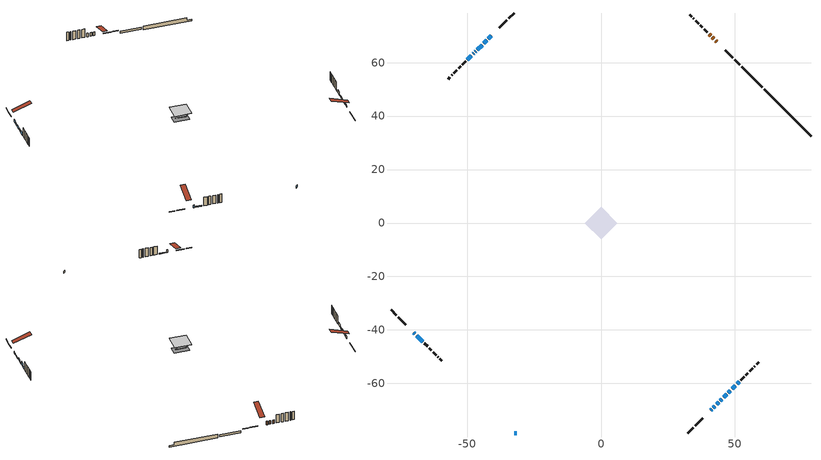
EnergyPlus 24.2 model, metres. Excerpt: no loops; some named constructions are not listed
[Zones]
conditioned space
 floor outside (Floor1 construction): -3.3,0 0,3.3 3.3,0 0,-3.3 z1.01
 floor adiabatic (Floor2 construction): -0.87,0 0,0.87 0.87,0 0,-0.87 z1.01
 floor adiabatic (AdiabaticFloorConstruction): -6.1,0 0,6.1 6.1,0 0,-6.1 z3.45
 floor foundation (Slab1 construction): -4.39,1.22 -1.22,4.39 4.39,-1.22 1.22,-4.39 z-1.18
 floor foundation (Slab2 construction): -1.93,1.73 -1.73,1.93 1.93,-1.73 1.73,-1.93 z-0.65
 wall outside (RimJoist1 construction): 32.54,-78.57 34.51,-76.59 / -78.57,-32.54 -76.59,-34.51 / -32.54,78.57 -34.51,76.59 / 51.95,59.16 49.98,61.13 z1.01:1.31
 wall outside (RimJoist2 construction): 35.17,-75.94 38.07,-73.04 / -75.94,-35.17 -73.04,-38.07 / -35.17,75.94 -38.07,73.04 / 49.32,61.79 46.42,64.68 z1.01:1.31
 wall outside (AdiabaticWallConstruction 1): 43.37,67.74 42.87,68.24 / 42.21,68.9 41.69,69.42 / 41.04,70.07 40.43,70.68 z1.01:3.04
 wall outside (AdiabaticWallConstruction): -41.12,69.99 -42.13,68.98 / -44.52,66.59 -46.24,64.86 z1.01:2.28; -69.99,-41.12 -69.63,-41.48 / -48.46,62.64 -50.01,61.1 z1.01:2.56; 41.12,-69.99 41.37,-69.73 z1.01:1.75; -42.78,68.32 -43.86,67.24 z1.01:2; 42.03,-69.08 42.6,-68.5 z1.01:1.95; 43.26,-67.85 43.96,-67.15 z1.01:1.55; -32.54,-78.57 -31.52,-78.57 z1.01:2.23; 44.62,-66.49 45.18,-65.93 / -68.97,-42.14 -66.75,-44.36 z1.01:1.57; 45.83,-65.28 47.03,-64.07 z1.01:2.31; 47.69,-63.42 48.37,-62.73 z1.01:1.52; -46.9,64.21 -47.03,64.08 / -47.68,63.43 -47.81,63.3 z1.01:1.9; 49.03,-62.08 50.25,-60.86 z1.01:3.04; 50.91,-60.2 51.7,-59.41 z1.01:1.98
 wall outside (Wall1 construction): 52.36,-58.75 53.54,-57.57 / -66.09,-45.02 -64.9,-46.2 / -50.67,60.44 -51.85,59.26 / 39.77,71.34 38.59,72.52 z1.01:5.89
 wall outside (Wall2 construction): 54.2,-56.91 54.96,-56.15 / -64.25,-46.86 -63.49,-47.62 / -52.51,58.6 -53.27,57.84 / 37.93,73.18 37.17,73.94 z1.01:5.89
 wall outside (Wall3 construction): 55.62,-55.49 56.73,-54.38 / -62.83,-48.28 -61.71,-49.39 / -53.93,57.18 -55.04,56.07 / 36.51,74.6 35.4,75.71 z1.01:5.89
 wall outside (Wall4 construction): 57.39,-53.72 57.55,-53.56 / -61.06,-50.05 -60.9,-50.21 / -55.7,55.41 -55.86,55.25 / 34.74,76.37 34.58,76.53 z1.01:5.89
 wall outside (Wall5 construction): 58.21,-52.9 58.93,-52.18 / -60.24,-50.87 -59.52,-51.59 / -56.52,54.59 -57.24,53.87 / 33.92,77.19 33.2,77.91 z1.01:5.89
 wall foundation (FoundationWall1 construction): 61,50.11,-1.18 61,50.11,1.01 76.81,34.3,1.01 76.81,34.3,-0.37 78.57,32.54,-0.37 78.57,32.54,-1.18
 wall foundation (FoundationWall2 construction): 60.34,50.76 52.61,58.5 z-0.65:0.52
 window (WindowConstruction): -41.12,69.99 -42.13,68.98 z1.01:2.28
 window (WindowConstruction 7): -69.99,-41.12 -69.63,-41.48 z1.01:2.56
 window (WindowConstruction 13): 41.12,-69.99 41.37,-69.74 z1.01:1.75
 window (WindowConstruction 8): -42.79,68.32 -43.86,67.25 z1.01:2
 window (WindowConstruction 9): 42.03,-69.08 42.6,-68.5 z1.01:1.95
 window (WindowConstruction 10): 43.26,-67.85 43.96,-67.15 z1.01:1.54
 window (WindowConstruction 14): -32.54,-78.57 -31.52,-78.57 z1.01:2.23
 window (WindowConstruction 15): 44.62,-66.49 45.17,-65.93 z1.01:1.57
 window (WindowConstruction 16): -68.97,-42.14 -66.75,-44.36 z1.01:1.57
 window (WindowConstruction 1): -44.52,66.59 -46.24,64.86 z1.01:2.28
 window (WindowConstruction 2): 45.83,-65.28 47.03,-64.07 z1.01:2.31
 window (WindowConstruction 3): 47.69,-63.42 48.37,-62.73 z1.01:1.52
 window (WindowConstruction 11): -46.9,64.21 -47.03,64.08 z1.01:1.9
 window (WindowConstruction 12): -47.68,63.43 -47.81,63.3 z1.01:1.9
 window (WindowConstruction 4): 49.03,-62.08 50.25,-60.86 z1.01:3.04
 window (WindowConstruction 5): -48.46,62.64 -50.01,61.1 z1.01:2.56
 window (WindowConstruction 6): 50.91,-60.2 51.7,-59.41 z1.01:1.98
 door (Door): 43.37,67.74 42.87,68.24 z1.01:3.04
 door (Door 1): 42.21,68.9 41.69,69.41 z1.01:3.04
 door (Door 2): 41.04,70.07 40.43,70.68 z1.01:3.04
 ceiling adiabatic (AdiabaticFloorConstruction): 0,-6.1 6.1,0 0,6.1 -6.1,0 z3.45
 roof outside (Roof1 construction): 40.47,-70.64,5.89 33.86,-64.04,9 32.12,-65.78,9 38.73,-72.38,5.89; -70.64,-40.47,5.89 -64.04,-33.86,9 -65.78,-32.12,9 -72.38,-38.73,5.89; -40.47,70.64,5.89 -33.86,64.04,9 -32.12,65.78,9 -38.73,72.38,5.89; 44.03,67.08,5.89 37.42,60.48,9 39.16,58.74,9 45.77,65.34,5.89
[EnergyManagementSystem:Program]
component_loads_program: Set loads_htg_walls = 0; Set loads_htg_rim_joists = 0; Set loads_htg_foundation_walls = 0; Set loads_htg_floors = 0; Set loads_htg_slabs = 0; Set loads_htg_ceilings = 0; Set loads_htg_roofs = 0; Set loads_htg_windows_conduction = 0; Set loads_htg_windows_solar = 0; Set loads_htg_doors = 0; Set loads_htg_skylights_conduction = 0; Set loads_htg_skylights_solar = 0; Set loads_htg_internal_mass = 0; Set loads_htg_intgains = 0; Set loads_htg_lighting = 0; Set loads_htg_infil = 0; Set loads_htg_mechvent = 0; Set loads_htg_natvent = 0; Set loads_htg_whf = 0; Set loads_htg_ducts = 0; Set loads_clg_walls = 0; Set loads_clg_rim_joists = 0; Set loads_clg_foundation_walls = 0; Set loads_clg_floors = 0; Set loads_clg_slabs = 0; Set loads_clg_ceilings = 0; Set loads_clg_roofs = 0; Set loads_clg_windows_conduction = 0; Set loads_clg_windows_solar = 0; Set loads_clg_doors = 0; Set loads_clg_skylights_conduction = 0; Set loads_clg_skylights_solar = 0; Set loads_clg_internal_mass = 0; Set loads_clg_intgains = 0; Set loads_clg_lighting = 0; Set loads_clg_infil = 0; Set loads_clg_mechvent = 0; Set loads_clg_natvent = 0; Set loads_clg_whf = 0; Set loads_clg_ducts = 0; Set hr_walls = 0; Set hr_walls = hr_walls + s_conv_20 + s_ig_20 + s_sol_20 + s_lgt_20 + s_surf_20; Set hr_walls = hr_walls + s_conv_21 + s_ig_21 + s_sol_21 + s_lgt_21 + s_surf_21; Set hr_walls = hr_walls + s_conv_22 + s_ig_22 + s_sol_22 + s_lgt_22 + s_surf_22; Set hr_walls = hr_walls + s_conv_23 + s_ig_23 + s_sol_23 + s_lgt_23 + s_surf_23; Set hr_walls = hr_walls + s_conv_24 + s_ig_24 + s_sol_24 + s_lgt_24 + s_surf_24; Set hr_walls = hr_walls + s_conv_25 + s_ig_25 + s_sol_25 + s_lgt_25 + s_surf_25; Set hr_walls = hr_walls + s_conv_26 + s_ig_26 + s_sol_26 + s_lgt_26 + s_surf_26; Set hr_walls = hr_walls + s_conv_27 + s_ig_27 + s_sol_27 + s_lgt_27 + s_surf_27; Set hr_walls = hr_walls + s_conv_28 + s_ig_28 + s_sol_28 + s_lgt_28 + s_surf_28; Set hr_walls = hr_walls + s_conv_29 + s_ig_29 + s_sol_29 + s_lgt_29 + s_surf_29; Set hr_walls = hr_walls + s_conv_30 + s_ig_30 + s_sol_30 + s_lgt_30 + s_surf_30; Set hr_walls = hr_walls + s_conv_31 + s_ig_31 + s_sol_31 + s_lgt_31 + s_surf_31; Set hr_walls = hr_walls + s_conv_32 + s_ig_32 + s_sol_32 + s_lgt_32 + s_surf_32; Set hr_walls = hr_walls + s_conv_33 + s_ig_33 + s_sol_33 + s_lgt_33 + s_surf_33; Set hr_walls = hr_walls + s_conv_34 + s_ig_34 + s_sol_34 + s_lgt_34 + s_surf_34; Set hr_walls = hr_walls + s_conv_35 + s_ig_35 + s_sol_35 + s_lgt_35 + s_surf_35; Set hr_walls = hr_walls + s_conv_36 + s_ig_36 + s_sol_36 + s_lgt_36 + s_surf_36; Set hr_walls = hr_walls + s_conv_37 + s_ig_37 + s_sol_37 + s_lgt_37 + s_surf_37; Set hr_walls = hr_walls + s_conv_38 + s_ig_38 + s_sol_38 + s_lgt_38 + s_surf_38; Set hr_walls = hr_walls + s_conv_39 + s_ig_39 + s_sol_39 + s_lgt_39 + s_surf_39; Set hr_rim_joists = 0; Set hr_rim_joists = hr_rim_joists + s_conv_6 + s_ig_6 + s_sol_6 + s_lgt_6 + s_surf_6; Set hr_rim_joists = hr_rim_joists + s_conv_7 + s_ig_7 + s_sol_7 + s_lgt_7 + s_surf_7; Set hr_rim_joists = hr_rim_joists + s_conv_8 + s_ig_8 + s_sol_8 + s_lgt_8 + s_surf_8; Set hr_rim_joists = hr_rim_joists + s_conv_9 + s_ig_9 + s_sol_9 + s_lgt_9 + s_surf_9; Set hr_rim_joists = hr_rim_joists + s_conv_10 + s_ig_10 + s_sol_10 + s_lgt_10 + s_surf_10; Set hr_rim_joists = hr_rim_joists + s_conv_11 + s_ig_11 + s_sol_11 + s_lgt_11 + s_surf_11; Set hr_rim_joists = hr_rim_joists + s_conv_12 + s_ig_12 + s_sol_12 + s_lgt_12 + s_surf_12; Set hr_rim_joists = hr_rim_joists + s_conv_13 + s_ig_13 + s_sol_13 + s_lgt_13 + s_surf_13; Set hr_foundation_walls = 0; Set hr_foundation_walls = hr_foundation_walls + s_conv_2 + s_ig_2 + s_sol_2 + s_lgt_2 + s_surf_2; Set hr_foundation_walls = hr_foundation_walls + s_conv_3 + s_ig_3 + s_sol_3 + s_lgt_3 + s_surf_3; Set hr_floors = 0; Set hr_floors = hr_floors + s_conv + s_ig + s_sol + s_lgt + s_surf; Set hr_floors = hr_floors + s_conv_1 + s_ig_1 + s_sol_1 + s_lgt_1 + s_surf_1; Set hr_slabs = 0; Set hr_slabs = hr_slabs + s_conv_18 + s_ig_18 + s_sol_18 + s_lgt_18 + s_surf_18; Set hr_slabs = hr_slabs + s_conv_19 + s_ig_19 + s_sol_19 + s_lgt_19 + s_surf_19; Set hr_ceilings = 0; Set hr_roofs = 0; Set hr_roofs = hr_roofs + s_conv_14 + s_ig_14 + s_sol_14 + s_lgt_14 + s_surf_14; Set hr_roofs = hr_roofs + s_conv_15 + s_ig_15 + s_sol_15 + s_lgt_15 + s_surf_15; Set hr_roofs = hr_roofs + s_conv_16 + s_ig_16 + s_sol_16 + s_lgt_16 + s_surf_16; Set hr_roofs = hr_roofs + s_conv_17 + s_ig_17 + s_sol_17 + s_lgt_17 + s_surf_17; Set hr_windows_conduction = 0; Set hr_windows_conduction = hr_windows_conduction + ss_conv_3; Set hr_windows_conduction = hr_windows_conduction + ss_ig_3; Set hr_windows_conduction = hr_windows_conduction + ss_surf_3; Set hr_windows_conduction = hr_windows_conduction + ss_conv_4; Set hr_windows_conduction = hr_windows_conduction + ss_ig_4; Set hr_windows_conduction = hr_windows_conduction + ss_surf_4; Set hr_windows_conduction = hr_windows_conduction + ss_conv_5; Set hr_windows_conduction = hr_windows_conduction + ss_ig_5; Set hr_windows_conduction = hr_windows_conduction + ss_surf_5; Set hr_windows_conduction = hr_windows_conduction + ss_conv_6; Set hr_windows_conduction = hr_windows_conduction + ss_ig_6; Set hr_windows_conduction = hr_windows_conduction + ss_surf_6; Set hr_windows_conduction = hr_windows_conduction + ss_conv_7; Set hr_windows_conduction = hr_windows_conduction + ss_ig_7; Set hr_windows_conduction = hr_windows_conduction + ss_surf_7; Set hr_windows_conduction = hr_windows_conduction + ss_conv_8; Set hr_windows_conduction = hr_windows_conduction + ss_ig_8; Set hr_windows_conduction = hr_windows_conduction + ss_surf_8; Set hr_windows_conduction = hr_windows_conduction + ss_conv_9; Set hr_windows_conduction = hr_windows_conduction + ss_ig_9; Set hr_windows_conduction = hr_windows_conduction + ss_surf_9; Set hr_windows_conduction = hr_windows_conduction + ss_conv_10; Set hr_windows_conduction = hr_windows_conduction + ss_ig_10; Set hr_windows_conduction = hr_windows_conduction + ss_surf_10; Set hr_windows_conduction = hr_windows_conduction + ss_conv_11; Set hr_windows_conduction = hr_windows_conduction + ss_ig_11; Set hr_windows_conduction = hr_windows_conduction + ss_surf_11; Set hr_windows_conduction = hr_windows_conduction + ss_conv_12; Set hr_windows_conduction = hr_windows_conduction + ss_ig_12; Set hr_windows_conduction = hr_windows_conduction + ss_surf_12; Set hr_windows_conduction = hr_windows_conduction + ss_conv_13; Set hr_windows_conduction = hr_windows_conduction + ss_ig_13; Set hr_windows_conduction = hr_windows_conduction + ss_surf_13; Set hr_windows_conduction = hr_windows_conduction + ss_conv_14; Set hr_windows_conduction = hr_windows_conduction + ss_ig_14; Set hr_windows_conduction = hr_windows_conduction + ss_surf_14; Set hr_windows_conduction = hr_windows_conduction + ss_conv_15; Set hr_windows_conduction = hr_windows_conduction + ss_ig_15; Set hr_windows_conduction = hr_windows_conduction + ss_surf_15; Set hr_windows_conduction = hr_windows_conduction + ss_conv_16; Set hr_windows_conduction = hr_windows_conduction + ss_ig_16; Set hr_windows_conduction = hr_windows_conduction + ss_surf_16; Set hr_windows_conduction = hr_windows_conduction + ss_conv_17; Set hr_windows_conduction = hr_windows_conduction + ss_ig_17; Set hr_windows_conduction = hr_windows_conduction + ss_surf_17; Set hr_windows_conduction = hr_windows_conduction + ss_conv_18; Set hr_windows_conduction = hr_windows_conduction + ss_ig_18; Set hr_windows_conduction = hr_windows_conduction + ss_surf_18; Set hr_windows_conduction = hr_windows_conduction + ss_conv_19; Set hr_windows_conduction = hr_windows_conduction + ss_ig_19; Set hr_windows_conduction = hr_windows_conduction + ss_surf_19; Set hr_windows_solar = 0; Set hr_windows_solar = hr_windows_solar - ss_trans_in * ZoneTimestep * 3600 + ss_back_out * ZoneTimestep * 3600 + ss_trans_out * ZoneTimestep * 3600; Set hr_windows_solar = hr_windows_solar - ss_trans_in_1 * ZoneTimestep * 3600 + ss_back_out_1 * ZoneTimestep * 3600 + ss_trans_out_1 * ZoneTimestep * 3600; Set hr_windows_solar = hr_windows_solar - ss_trans_in_2 * ZoneTimestep * 3600 + ss_back_out_2 * ZoneTimestep * 3600 + ss_trans_out_2 * ZoneTimestep * 3600; Set hr_windows_solar = hr_windows_solar - ss_trans_in_3 * ZoneTimestep * 3600 + ss_back_out_3 * ZoneTimestep * 3600 + ss_trans_out_3 * ZoneTimestep * 3600; Set hr_windows_solar = hr_windows_solar - ss_trans_in_4 * ZoneTimestep * 3600 + ss_back_out_4 * ZoneTimestep * 3600 + ss_trans_out_4 * ZoneTimestep * 3600; Set hr_windows_solar = hr_windows_solar - ss_trans_in_5 * ZoneTimestep * 3600 + ss_back_out_5 * ZoneTimestep * 3600 + ss_trans_out_5 * ZoneTimestep * 3600; Set hr_windows_solar = hr_windows_solar - ss_trans_in_6 * ZoneTimestep * 3600 + ss_back_out_6 * ZoneTimestep * 3600 + ss_trans_out_6 * ZoneTimestep * 3600; Set hr_windows_solar = hr_windows_solar - ss_trans_in_7 * ZoneTimestep * 3600 + ss_back_out_7 * ZoneTimestep * 3600 + ss_trans_out_7 * ZoneTimestep * 3600; Set hr_windows_solar = hr_windows_solar - ss_trans_in_8 * ZoneTimestep * 3600 + ss_back_out_8 * ZoneTimestep * 3600 + ss_trans_out_8 * ZoneTimestep * 3600; Set hr_windows_solar = hr_windows_solar - ss_trans_in_9 * ZoneTimestep * 3600 + ss_back_out_9 * ZoneTimestep * 3600 + ss_trans_out_9 * ZoneTimestep * 3600; Set hr_windows_solar = hr_windows_solar - ss_trans_in_10 * ZoneTimestep * 3600 + ss_back_out_10 * ZoneTimestep * 3600 + ss_trans_out_10 * ZoneTimestep * 3600; Set hr_windows_solar = hr_windows_solar - ss_trans_in_11 * ZoneTimestep * 3600 + ss_back_out_11 * ZoneTimestep * 3600 + ss_trans_out_11 * ZoneTimestep * 3600; Set hr_windows_solar = hr_windows_solar - ss_trans_in_12 * ZoneTimestep * 3600 + ss_back_out_12 * ZoneTimestep * 3600 + ss_trans_out_12 * ZoneTimestep * 3600; Set hr_windows_solar = hr_windows_solar - ss_trans_in_13 * ZoneTimestep * 3600 + ss_back_out_13 * ZoneTimestep * 3600 + ss_trans_out_13 * ZoneTimestep * 3600; Set hr_windows_solar = hr_windows_solar - ss_trans_in_14 * ZoneTimestep * 3600 + ss_back_out_14 * ZoneTimestep * 3600 + ss_trans_out_14 * ZoneTimestep * 3600; Set hr_windows_solar = hr_windows_solar - ss_trans_in_15 * ZoneTimestep * 3600 + ss_back_out_15 * ZoneTimestep * 3600 + ss_trans_out_15 * ZoneTimestep * 3600; Set hr_windows_solar = hr_windows_solar - ss_trans_in_16 * ZoneTimestep * 3600 + ss_back_out_16 * ZoneTimestep * 3600 + ss_trans_out_16 * ZoneTimestep * 3600; Set hr_doors = 0; Set hr_doors = hr_doors + ss_sol; Set hr_doors = hr_doors + ss_lgt; Set hr_doors = hr_doors + ss_conv; Set hr_doors = hr_doors + ss_ig; Set hr_doors = hr_doors + ss_surf; Set hr_doors = hr_doors + ss_sol_1; Set hr_doors = hr_doors + ss_lgt_1; Set hr_doors = hr_doors + ss_conv_1; Set hr_doors = hr_doors + ss_ig_1; Set hr_doors = hr_doors + ss_surf_1; Set hr_doors = hr_doors + ss_sol_2; Set hr_doors = hr_doors + ss_lgt_2; Set hr_doors = hr_doors + ss_conv_2; Set hr_doors = hr_doors + ss_ig_2; Set hr_doors = hr_doors + ss_surf_2; Set hr_skylights_conduction = 0; Set hr_skylights_solar = 0; Set hr_internal_mass = 0; Set hr_internal_mass = hr_internal_mass + s_conv_4 + s_ig_4 + s_sol_4 + s_lgt_4 + s_surf_4; Set hr_internal_mass = hr_internal_mass + s_conv_5 + s_ig_5 + s_sol_5 + s_lgt_5 + s_surf_5; Set hr_internal_mass = hr_internal_mass + im_conv + im_ig + im_sol + im_lgt + im_surf; Set hr_internal_mass = hr_internal_mass + im_conv_1 + im_ig_1 + im_sol_1 + im_lgt_1 + im_surf_1; Set hr_intgains = 0; Set hr_intgains = hr_intgains - ig_ee_conv - ig_ee_rad - ig_ee_conv_1 - ig_ee_rad_1 - ig_ee_conv_2 - ig_ee_rad_2 - ig_ee_conv_3 - ig_ee_rad_3 - ig_ee_conv_4 - ig_ee_rad_4 - ig_ee_conv_5 - ig_ee_rad_5 - ig_ee_conv_6 - ig_ee_rad_6 - ig_oe_conv - ig_oe_rad - ig_oe_conv_1 - ig_oe_rad_1 - ig_oe_conv_2 - ig_oe_rad_2 - ig_oe_conv_3 - ig_oe_rad_3 - ig_oe_conv_4 - ig_oe_rad_4 - ig_ppl_conv - ig_ppl_rad; Set hr_lighting = 0; Set hr_lighting = hr_lighting - ig_lgt_conv - ig_lgt_rad - ig_lgt_vis; Set hr_infil = 0; Set hr_infil = hr_infil - airflow_gain + airflow_loss; Set hr_natvent = 0; Set hr_natvent = hr_natvent - airflow_gain_1 + airflow_loss_1; Set hr_whf = 0; Set hr_whf = hr_whf - airflow_gain_2 + airflow_loss_2; Set hr_mechvent = 0; Set hr_mechvent = hr_mechvent - mv_conv - mv_rad - mv_conv_1 - mv_rad_1 - mv_conv_2 - mv_rad_2 - mv_conv_3 - mv_rad_3 - mv_conv_4 - mv_rad_4 - mv_conv_5 - mv_rad_5; Set hr_ducts = 0; Set hr_intgains = hr_intgains + dhw_loss * (1.0*(1-dhw_rtf) + 1.0*dhw_rtf); Set htg_mode = 0; Set clg_mode = 0; If (htg_load_cond > 0); Set htg_mode = 1.0; ElseIf (clg_load_cond > 0); Set clg_mode = 1.0; Else; Set htg_season = 0; Set clg_season = 0; If ((DayOfYear >= 1) && (DayOfYear <= 365)); Set clg_season = 1; EndIf; If ((DayOfYear >= 1) && (DayOfYear <= 365)); Set htg_season = 1; EndIf; If ((airflow_gain_1 <> 0) || (airflow_loss_1 <> 0)) && (clg_season == 1); Set clg_mode = 1.0; ElseIf ((airflow_gain_2 <> 0) || (airflow_loss_2 <> 0)) && (clg_season == 1); Set clg_mode = 1.0; Else; Set Tmid_setpoint = (htg_sp_s_1 + clg_sp_s_1) / 2; If (tin_s_1 > Tmid_setpoint) && (clg_season == 1); Set clg_mode = 1.0; ElseIf (tin_s_1 < Tmid_setpoint) && (htg_season == 1); Set htg_mode = 1.0; EndIf; EndIf; EndIf; Set loads_htg_walls = loads_htg_walls + (hr_walls * htg_mode * 1); Set loads_htg_rim_joists = loads_htg_rim_joists + (hr_rim_joists * htg_mode * 1); Set loads_htg_foundation_walls = loads_htg_foundation_walls + (hr_foundation_walls * htg_mode * 1); Set loads_htg_floors = loads_htg_floors + (hr_floors * htg_mode * 1); Set loads_htg_slabs = loads_htg_slabs + (hr_slabs * htg_mode * 1); Set loads_htg_ceilings = loads_htg_ceilings + (hr_ceilings * htg_mode * 1); Set loads_htg_roofs = loads_htg_roofs + (hr_roofs * htg_mode * 1); Set loads_htg_windows_conduction = loads_htg_windows_conduction + (hr_windows_conduction * htg_mode * 1); Set loads_htg_windows_solar = loads_htg_windows_solar + (hr_windows_solar * htg_mode * 1); Set loads_htg_doors = loads_htg_doors + (hr_doors * htg_mode * 1); Set loads_htg_skylights_conduction = loads_htg_skylights_conduction + (hr_skylights_conduction * htg_mode * 1); Set loads_htg_skylights_solar = loads_htg_skylights_solar + (hr_skylights_solar * htg_mode * 1); Set loads_htg_internal_mass = loads_htg_internal_mass + (hr_internal_mass * htg_mode * 1); Set loads_htg_intgains = loads_htg_intgains + (hr_intgains * htg_mode * 1); Set loads_htg_lighting = loads_htg_lighting + (hr_lighting * htg_mode * 1); Set loads_htg_infil = loads_htg_infil + (hr_infil * htg_mode * 1); Set loads_htg_mechvent = loads_htg_mechvent + (hr_mechvent * htg_mode * 1); Set loads_htg_natvent = loads_htg_natvent + (hr_natvent * htg_mode * 1); Set loads_htg_whf = loads_htg_whf + (hr_whf * htg_mode * 1); Set loads_htg_ducts = loads_htg_ducts + (hr_ducts * htg_mode * 1); Set loads_clg_walls = loads_clg_walls + (-hr_walls * clg_mode * 1); Set loads_clg_rim_joists = loads_clg_rim_joists + (-hr_rim_joists * clg_mode * 1); Set loads_clg_foundation_walls = loads_clg_foundation_walls + (-hr_foundation_walls * clg_mode * 1); Set loads_clg_floors = loads_clg_floors + (-hr_floors * clg_mode * 1); Set loads_clg_slabs = loads_clg_slabs + (-hr_slabs * clg_mode * 1); Set loads_clg_ceilings = loads_clg_ceilings + (-hr_ceilings * clg_mode * 1); Set loads_clg_roofs = loads_clg_roofs + (-hr_roofs * clg_mode * 1); Set loads_clg_windows_conduction = loads_clg_windows_conduction + (-hr_windows_conduction * clg_mode * 1); Set loads_clg_windows_solar = loads_clg_windows_solar + (-hr_windows_solar * clg_mode * 1); Set loads_clg_doors = loads_clg_doors + (-hr_doors * clg_mode * 1); Set loads_clg_skylights_conduction = loads_clg_skylights_conduction + (-hr_skylights_conduction * clg_mode * 1); Set loads_clg_skylights_solar = loads_clg_skylights_solar + (-hr_skylights_solar * clg_mode * 1); Set loads_clg_internal_mass = loads_clg_internal_mass + (-hr_internal_mass * clg_mode * 1); Set loads_clg_intgains = loads_clg_intgains + (-hr_intgains * clg_mode * 1); Set loads_clg_lighting = loads_clg_lighting + (-hr_lighting * clg_mode * 1); Set loads_clg_infil = loads_clg_infil + (-hr_infil * clg_mode * 1); Set loads_clg_mechvent = loads_clg_mechvent + (-hr_mechvent * clg_mode * 1); Set loads_clg_natvent = loads_clg_natvent + (-hr_natvent * clg_mode * 1); Set loads_clg_whf = loads_clg_whf + (-hr_whf * clg_mode * 1); Set loads_clg_ducts = loads_clg_ducts + (-hr_ducts * clg_mode * 1)
[EnergyManagementSystem:ProgramCallingManager]
unmet_hours_program_calling_manager: EndOfZoneTimestepBeforeZoneReporting; unmet_hours_program
water_heater_EC_adj_ProgramManager: EndOfSystemTimestepBeforeHVACReporting; water_heater_EC_adj
[EnergyManagementSystem:OutputVariable] Type of Data in Variable=Summed
Name | EMS Variable | Update Frequency | EMS Program or Subroutine | Units
central ac and furnace supply fan disaggregate clg | central_ac_and_furnace_supply_fan_clg | SystemTimestep | central_ac_and_furnace_supply_fan_disaggregate_program | J
central ac and furnace supply fan disaggregate htg primary | central_ac_and_furnace_supply_fan_primary_htg | SystemTimestep | central_ac_and_furnace_supply_fan_disaggregate_program_1 | J
loads_htg_tot_peakload_outvar; loads_htg_tot_annual_outvar; Energy Management System Output Variable 1; Energy Management System Output Variable 45 | loads_htg_tot | ZoneTimestep | total_loads_program | J
loads_clg_tot_peakload_outvar; loads_clg_tot_annual_outvar; Energy Management System Output Variable 2; Energy Management System Output Variable 46 | loads_clg_tot | ZoneTimestep | total_loads_program | J
htg_unmet_hours_annual_outvar; Energy Management System Output Variable 3 | htg_unmet_hours | ZoneTimestep | unmet_hours_program | hr
clg_unmet_hours_annual_outvar; Energy Management System Output Variable 4 | clg_unmet_hours | ZoneTimestep | unmet_hours_program | hr
loads_htg_roofs_annual_outvar; Energy Management System Output Variable 5 | loads_htg_roofs | ZoneTimestep | component_loads_program | J
loads_htg_ceilings_annual_outvar; Energy Management System Output Variable 6 | loads_htg_ceilings | ZoneTimestep | component_loads_program | J
loads_htg_walls_annual_outvar; Energy Management System Output Variable 7 | loads_htg_walls | ZoneTimestep | component_loads_program | J
loads_htg_rim_joists_annual_outvar; Energy Management System Output Variable 8 | loads_htg_rim_joists | ZoneTimestep | component_loads_program | J
loads_htg_foundation_walls_annual_outvar; Energy Management System Output Variable 9 | loads_htg_foundation_walls | ZoneTimestep | component_loads_program | J
loads_htg_doors_annual_outvar; Energy Management System Output Variable 10 | loads_htg_doors | ZoneTimestep | component_loads_program | J
loads_htg_windows_conduction_annual_outvar; Energy Management System Output Variable 11 | loads_htg_windows_conduction | ZoneTimestep | component_loads_program | J
loads_htg_windows_solar_annual_outvar; Energy Management System Output Variable 12 | loads_htg_windows_solar | ZoneTimestep | component_loads_program | J
loads_htg_skylights_conduction_annual_outvar; Energy Management System Output Variable 13 | loads_htg_skylights_conduction | ZoneTimestep | component_loads_program | J
loads_htg_skylights_solar_annual_outvar; Energy Management System Output Variable 14 | loads_htg_skylights_solar | ZoneTimestep | component_loads_program | J
loads_htg_floors_annual_outvar; Energy Management System Output Variable 15 | loads_htg_floors | ZoneTimestep | component_loads_program | J
loads_htg_slabs_annual_outvar; Energy Management System Output Variable 16 | loads_htg_slabs | ZoneTimestep | component_loads_program | J
loads_htg_internal_mass_annual_outvar; Energy Management System Output Variable 17 | loads_htg_internal_mass | ZoneTimestep | component_loads_program | J
loads_htg_infil_annual_outvar; Energy Management System Output Variable 18 | loads_htg_infil | ZoneTimestep | component_loads_program | J
loads_htg_natvent_annual_outvar; Energy Management System Output Variable 19 | loads_htg_natvent | ZoneTimestep | component_loads_program | J
loads_htg_mechvent_annual_outvar; Energy Management System Output Variable 20 | loads_htg_mechvent | ZoneTimestep | component_loads_program | J
loads_htg_whf_annual_outvar; Energy Management System Output Variable 21 | loads_htg_whf | ZoneTimestep | component_loads_program | J
loads_htg_ducts_annual_outvar; Energy Management System Output Variable 22 | loads_htg_ducts | ZoneTimestep | component_loads_program | J
loads_htg_intgains_annual_outvar; Energy Management System Output Variable 23 | loads_htg_intgains | ZoneTimestep | component_loads_program | J
loads_htg_lighting_annual_outvar; Energy Management System Output Variable 24 | loads_htg_lighting | ZoneTimestep | component_loads_program | J
loads_clg_roofs_annual_outvar; Energy Management System Output Variable 25 | loads_clg_roofs | ZoneTimestep | component_loads_program | J
loads_clg_ceilings_annual_outvar; Energy Management System Output Variable 26 | loads_clg_ceilings | ZoneTimestep | component_loads_program | J
loads_clg_walls_annual_outvar; Energy Management System Output Variable 27 | loads_clg_walls | ZoneTimestep | component_loads_program | J
loads_clg_rim_joists_annual_outvar; Energy Management System Output Variable 28 | loads_clg_rim_joists | ZoneTimestep | component_loads_program | J
loads_clg_foundation_walls_annual_outvar; Energy Management System Output Variable 29 | loads_clg_foundation_walls | ZoneTimestep | component_loads_program | J
loads_clg_doors_annual_outvar; Energy Management System Output Variable 30 | loads_clg_doors | ZoneTimestep | component_loads_program | J
loads_clg_windows_conduction_annual_outvar; Energy Management System Output Variable 31 | loads_clg_windows_conduction | ZoneTimestep | component_loads_program | J
loads_clg_windows_solar_annual_outvar; Energy Management System Output Variable 32 | loads_clg_windows_solar | ZoneTimestep | component_loads_program | J
loads_clg_skylights_conduction_annual_outvar; Energy Management System Output Variable 33 | loads_clg_skylights_conduction | ZoneTimestep | component_loads_program | J
loads_clg_skylights_solar_annual_outvar; Energy Management System Output Variable 34 | loads_clg_skylights_solar | ZoneTimestep | component_loads_program | J
loads_clg_floors_annual_outvar; Energy Management System Output Variable 35 | loads_clg_floors | ZoneTimestep | component_loads_program | J
loads_clg_slabs_annual_outvar; Energy Management System Output Variable 36 | loads_clg_slabs | ZoneTimestep | component_loads_program | J
loads_clg_internal_mass_annual_outvar; Energy Management System Output Variable 37 | loads_clg_internal_mass | ZoneTimestep | component_loads_program | J
loads_clg_infil_annual_outvar; Energy Management System Output Variable 38 | loads_clg_infil | ZoneTimestep | component_loads_program | J
loads_clg_natvent_annual_outvar; Energy Management System Output Variable 39 | loads_clg_natvent | ZoneTimestep | component_loads_program | J
loads_clg_mechvent_annual_outvar; Energy Management System Output Variable 40 | loads_clg_mechvent | ZoneTimestep | component_loads_program | J
loads_clg_whf_annual_outvar; Energy Management System Output Variable 41 | loads_clg_whf | ZoneTimestep | component_loads_program | J
loads_clg_ducts_annual_outvar; Energy Management System Output Variable 42 | loads_clg_ducts | ZoneTimestep | component_loads_program | J
loads_clg_intgains_annual_outvar; Energy Management System Output Variable 43 | loads_clg_intgains | ZoneTimestep | component_loads_program | J
loads_clg_lighting_annual_outvar; Energy Management System Output Variable 44 | loads_clg_lighting | ZoneTimestep | component_loads_program | J
[Schedule:Day:Interval]
interior lighting schedule day: No, 01:00, 0.108182, 04:00, 0.0901515, 05:00, 0.0991667, 06:00, 0.162273, 07:00, 0.270455, 08:00, 0.342576, 10:00, 0.369621, 11:00, 0.351591, 12:00, 0.333561, 13:00, 0.324545, 14:00, 0.31553, 15:00, 0.333561, 16:00, 0.369621, 17:00, 0.450758, 18:00, 0.585985, 19:00, 0.775303, 20:00, 0.955606, 21:00, 0.991667, 22:00, 0.712197, 23:00, 0.360606, 24:00, 0.162273
interior lighting schedule day 1: No, 01:00, 0.100909, 04:00, 0.0840909, 05:00, 0.0925, 06:00, 0.151364, 07:00, 0.252273, 08:00, 0.319545, 10:00, 0.344773, 11:00, 0.327955, 12:00, 0.311136, 13:00, 0.302727, 14:00, 0.294318, 15:00, 0.311136, 16:00, 0.344773, 17:00, 0.420455, 18:00, 0.546591, 19:00, 0.723182, 20:00, 0.891364, 21:00, 0.925, 22:00, 0.664318, 23:00, 0.336364, 24:00, 0.151364
interior lighting schedule day 2: No, 01:00, 0.0927273, 04:00, 0.0772727, 05:00, 0.085, 06:00, 0.139091, 07:00, 0.231818, 08:00, 0.293636, 10:00, 0.316818, 11:00, 0.301364, 12:00, 0.285909, 13:00, 0.278182, 14:00, 0.270455, 15:00, 0.285909, 16:00, 0.316818, 17:00, 0.386364, 18:00, 0.502273, 19:00, 0.664545, 20:00, 0.819091, 21:00, 0.85, 22:00, 0.610455, 23:00, 0.309091, 24:00, 0.139091
interior lighting schedule day 3: No, 01:00, 0.0845455, 04:00, 0.0704545, 05:00, 0.0775, 06:00, 0.126818, 07:00, 0.211364, 08:00, 0.267727, 10:00, 0.288864, 11:00, 0.274773, 12:00, 0.260682, 13:00, 0.253636, 14:00, 0.246591, 15:00, 0.260682, 16:00, 0.288864, 17:00, 0.352273, 18:00, 0.457955, 19:00, 0.605909, 20:00, 0.746818, 21:00, 0.775, 22:00, 0.556591, 23:00, 0.281818, 24:00, 0.126818
interior lighting schedule day 4: No, 01:00, 0.0763636, 04:00, 0.0636364, 05:00, 0.07, 06:00, 0.114545, 07:00, 0.190909, 08:00, 0.241818, 10:00, 0.260909, 11:00, 0.248182, 12:00, 0.235455, 13:00, 0.229091, 14:00, 0.222727, 15:00, 0.235455, 16:00, 0.260909, 17:00, 0.318182, 18:00, 0.413636, 19:00, 0.547273, 20:00, 0.674545, 21:00, 0.7, 22:00, 0.502727, 23:00, 0.254545, 24:00, 0.114545
interior lighting schedule day 5: No, 01:00, 0.0727273, 04:00, 0.0606061, 05:00, 0.0666667, 06:00, 0.109091, 07:00, 0.181818, 08:00, 0.230303, 10:00, 0.248485, 11:00, 0.236364, 12:00, 0.224242, 13:00, 0.218182, 14:00, 0.212121, 15:00, 0.224242, 16:00, 0.248485, 17:00, 0.30303, 18:00, 0.393939, 19:00, 0.521212, 20:00, 0.642424, 21:00, 0.666667, 22:00, 0.478788, 23:00, 0.242424, 24:00, 0.109091
interior lighting schedule day 6: No, 01:00, 0.0745455, 04:00, 0.0621212, 05:00, 0.0683333, 06:00, 0.111818, 07:00, 0.186364, 08:00, 0.236061, 10:00, 0.254697, 11:00, 0.242273, 12:00, 0.229848, 13:00, 0.223636, 14:00, 0.217424, 15:00, 0.229848, 16:00, 0.254697, 17:00, 0.310606, 18:00, 0.403788, 19:00, 0.534242, 20:00, 0.658485, 21:00, 0.683333, 22:00, 0.490758, 23:00, 0.248485, 24:00, 0.111818
interior lighting schedule day 7: No, 01:00, 0.08, 04:00, 0.0666667, 05:00, 0.0733333, 06:00, 0.12, 07:00, 0.2, 08:00, 0.253333, 10:00, 0.273333, 11:00, 0.26, 12:00, 0.246667, 13:00, 0.24, 14:00, 0.233333, 15:00, 0.246667, 16:00, 0.273333, 17:00, 0.333333, 18:00, 0.433333, 19:00, 0.573333, 20:00, 0.706667, 21:00, 0.733333, 22:00, 0.526667, 23:00, 0.266667, 24:00, 0.12
interior lighting schedule day 8: No, 01:00, 0.0890909, 04:00, 0.0742424, 05:00, 0.0816667, 06:00, 0.133636, 07:00, 0.222727, 08:00, 0.282121, 10:00, 0.304394, 11:00, 0.289545, 12:00, 0.274697, 13:00, 0.267273, 14:00, 0.259848, 15:00, 0.274697, 16:00, 0.304394, 17:00, 0.371212, 18:00, 0.482576, 19:00, 0.638485, 20:00, 0.78697, 21:00, 0.816667, 22:00, 0.586515, 23:00, 0.29697, 24:00, 0.133636
interior lighting schedule day 9: No, 01:00, 0.0972727, 04:00, 0.0810606, 05:00, 0.0891667, 06:00, 0.145909, 07:00, 0.243182, 08:00, 0.30803, 10:00, 0.332348, 11:00, 0.316136, 12:00, 0.299924, 13:00, 0.291818, 14:00, 0.283712, 15:00, 0.299924, 16:00, 0.332348, 17:00, 0.405303, 18:00, 0.526894, 19:00, 0.697121, 20:00, 0.859242, 21:00, 0.891667, 22:00, 0.640379, 23:00, 0.324242, 24:00, 0.145909
interior lighting schedule day 10: No, 01:00, 0.105455, 04:00, 0.0878788, 05:00, 0.0966667, 06:00, 0.158182, 07:00, 0.263636, 08:00, 0.333939, 10:00, 0.360303, 11:00, 0.342727, 12:00, 0.325152, 13:00, 0.316364, 14:00, 0.307576, 15:00, 0.325152, 16:00, 0.360303, 17:00, 0.439394, 18:00, 0.571212, 19:00, 0.755758, 20:00, 0.931515, 21:00, 0.966667, 22:00, 0.694242, 23:00, 0.351515, 24:00, 0.158182
interior lighting schedule day 11: No, 01:00, 0.109091, 04:00, 0.0909091, 05:00, 0.1, 06:00, 0.163636, 07:00, 0.272727, 08:00, 0.345455, 10:00, 0.372727, 11:00, 0.354545, 12:00, 0.336364, 13:00, 0.327273, 14:00, 0.318182, 15:00, 0.336364, 16:00, 0.372727, 17:00, 0.454545, 18:00, 0.590909, 19:00, 0.781818, 20:00, 0.963636, 21:00, 1, 22:00, 0.718182, 23:00, 0.363636, 24:00, 0.163636
interior lighting schedule default day; occupants schedule default day; clothes dryer schedule default day; cooking range schedule default day; mech vent bath fan 0 schedule default day; mech vent range fan 0 schedule default day; misc plug loads schedule default day; general water use schedule default day; clothes dryer exhaust 0 schedule default day; cooling season schedule day; cooling season schedule day 2; cooling season schedule default day; exterior lighting schedule default day; natural vent schedule default day: No, 24:00, 0
occupants schedule day: No, 05:00, 0.426829, 06:00, 0.719512, 07:00, 1, 08:00, 0.670732, 09:00, 0.329268, 14:00, 0.170732, 15:00, 0.231707, 16:00, 0.329268, 17:00, 0.5, 18:00, 0.670732, 19:00, 0.829268, 21:00, 1, 22:00, 0.853659, 23:00, 0.646341, 24:00, 0.426829
clothes dryer schedule day; clothes dryer exhaust 0 schedule day: No, 01:00, 0.123457, 02:00, 0.0740741, 03:00, 0.0493827, 04:00, 0.0246914, 05:00, 0.0493827, 06:00, 0.0740741, 07:00, 0.197531, 08:00, 0.395062, 09:00, 0.592593, 10:00, 0.839506, 11:00, 0.962963, 12:00, 1, 13:00, 0.91358, 14:00, 0.82716, 15:00, 0.716049, 16:00, 0.753086, 17:00, 0.679012, 18:00, 0.666667, 20:00, 0.62963, 21:00, 0.641975, 22:00, 0.666667, 23:00, 0.54321, 24:00, 0.296296
cooking range schedule day: No, 05:00, 0.0597015, 06:00, 0.11194, 07:00, 0.171642, 08:00, 0.291045, 11:00, 0.343284, 12:00, 0.402985, 13:00, 0.462687, 14:00, 0.343284, 15:00, 0.291045, 16:00, 0.402985, 17:00, 0.567164, 18:00, 1, 19:00, 0.850746, 20:00, 0.432836, 21:00, 0.291045, 22:00, 0.231343, 23:00, 0.171642, 24:00, 0.11194
mech vent bath fan 0 schedule day: No, 07:00, 0, 08:00, 1, 09:00, 0.2, 24:00, 0
mech vent range fan 0 schedule day: No, 18:00, 0, 19:00, 1, 20:00, 0.2, 24:00, 0
misc plug loads schedule day: No, 06:00, 0.705882, 07:00, 0.745098, 08:00, 0.803922, 15:00, 0.823529, 16:00, 0.862745, 17:00, 0.921569, 18:00, 0.980392, 19:00, 1, 20:00, 0.980392, 21:00, 0.941176, 22:00, 0.862745, 23:00, 0.784314, 24:00, 0.72549
general water use schedule day: No, 01:00, 0.315068, 03:00, 0.287671, 04:00, 0.342466, 05:00, 0.369863, 06:00, 0.520548, 07:00, 0.60274, 08:00, 0.534247, 10:00, 0.506849, 11:00, 0.465753, 14:00, 0.479452, 15:00, 0.534247, 16:00, 0.589041, 17:00, 0.69863, 18:00, 0.876712, 19:00, 0.890411, 20:00, 0.986301, 21:00, 1, 22:00, 0.863014, 23:00, 0.616438, 24:00, 0.465753
cooling season schedule day 1: No, 24:00, 1
exterior lighting schedule day: No, 01:00, 0.566667, 03:00, 0.524167, 05:00, 0.495833, 06:00, 0.5525, 07:00, 0.623333, 08:00, 0.580833, 09:00, 0.439167, 10:00, 0.354167, 12:00, 0.34, 13:00, 0.354167, 14:00, 0.396667, 15:00, 0.425, 16:00, 0.495833, 17:00, 0.623333, 18:00, 0.793333, 19:00, 0.906667, 20:00, 0.963333, 21:00, 0.991667, 22:00, 0.920833, 23:00, 0.793333, 24:00, 0.665833
exterior lighting schedule day 1: No, 01:00, 0.528571, 03:00, 0.488929, 05:00, 0.4625, 06:00, 0.515357, 07:00, 0.581429, 08:00, 0.541786, 09:00, 0.409643, 10:00, 0.330357, 12:00, 0.317143, 13:00, 0.330357, 14:00, 0.37, 15:00, 0.396429, 16:00, 0.4625, 17:00, 0.581429, 18:00, 0.74, 19:00, 0.845714, 20:00, 0.898571, 21:00, 0.925, 22:00, 0.858929, 23:00, 0.74, 24:00, 0.621071
exterior lighting schedule day 10: No, 01:00, 0.552381, 03:00, 0.510952, 05:00, 0.483333, 06:00, 0.538571, 07:00, 0.607619, 08:00, 0.56619, 09:00, 0.428095, 10:00, 0.345238, 12:00, 0.331429, 13:00, 0.345238, 14:00, 0.386667, 15:00, 0.414286, 16:00, 0.483333, 17:00, 0.607619, 18:00, 0.773333, 19:00, 0.88381, 20:00, 0.939048, 21:00, 0.966667, 22:00, 0.897619, 23:00, 0.773333, 24:00, 0.649048
exterior lighting schedule day 11: No, 01:00, 0.571429, 03:00, 0.528571, 05:00, 0.5, 06:00, 0.557143, 07:00, 0.628571, 08:00, 0.585714, 09:00, 0.442857, 10:00, 0.357143, 12:00, 0.342857, 13:00, 0.357143, 14:00, 0.4, 15:00, 0.428571, 16:00, 0.5, 17:00, 0.628571, 18:00, 0.8, 19:00, 0.914286, 20:00, 0.971429, 21:00, 1, 22:00, 0.928571, 23:00, 0.8, 24:00, 0.671429
exterior lighting schedule day 2: No, 01:00, 0.485714, 03:00, 0.449286, 05:00, 0.425, 06:00, 0.473571, 07:00, 0.534286, 08:00, 0.497857, 09:00, 0.376429, 10:00, 0.303571, 12:00, 0.291429, 13:00, 0.303571, 14:00, 0.34, 15:00, 0.364286, 16:00, 0.425, 17:00, 0.534286, 18:00, 0.68, 19:00, 0.777143, 20:00, 0.825714, 21:00, 0.85, 22:00, 0.789286, 23:00, 0.68, 24:00, 0.570714
exterior lighting schedule day 3: No, 01:00, 0.442857, 03:00, 0.409643, 05:00, 0.3875, 06:00, 0.431786, 07:00, 0.487143, 08:00, 0.453929, 09:00, 0.343214, 10:00, 0.276786, 12:00, 0.265714, 13:00, 0.276786, 14:00, 0.31, 15:00, 0.332143, 16:00, 0.3875, 17:00, 0.487143, 18:00, 0.62, 19:00, 0.708571, 20:00, 0.752857, 21:00, 0.775, 22:00, 0.719643, 23:00, 0.62, 24:00, 0.520357
exterior lighting schedule day 4: No, 01:00, 0.4, 03:00, 0.37, 05:00, 0.35, 06:00, 0.39, 07:00, 0.44, 08:00, 0.41, 09:00, 0.31, 10:00, 0.25, 12:00, 0.24, 13:00, 0.25, 14:00, 0.28, 15:00, 0.3, 16:00, 0.35, 17:00, 0.44, 18:00, 0.56, 19:00, 0.64, 20:00, 0.68, 21:00, 0.7, 22:00, 0.65, 23:00, 0.56, 24:00, 0.47
exterior lighting schedule day 5: No, 01:00, 0.380952, 03:00, 0.352381, 05:00, 0.333333, 06:00, 0.371429, 07:00, 0.419048, 08:00, 0.390476, 09:00, 0.295238, 10:00, 0.238095, 12:00, 0.228571, 13:00, 0.238095, 14:00, 0.266667, 15:00, 0.285714, 16:00, 0.333333, 17:00, 0.419048, 18:00, 0.533333, 19:00, 0.609524, 20:00, 0.647619, 21:00, 0.666667, 22:00, 0.619048, 23:00, 0.533333, 24:00, 0.447619
exterior lighting schedule day 6: No, 01:00, 0.390476, 03:00, 0.36119, 05:00, 0.341667, 06:00, 0.380714, 07:00, 0.429524, 08:00, 0.400238, 09:00, 0.302619, 10:00, 0.244048, 12:00, 0.234286, 13:00, 0.244048, 14:00, 0.273333, 15:00, 0.292857, 16:00, 0.341667, 17:00, 0.429524, 18:00, 0.546667, 19:00, 0.624762, 20:00, 0.66381, 21:00, 0.683333, 22:00, 0.634524, 23:00, 0.546667, 24:00, 0.45881
exterior lighting schedule day 7: No, 01:00, 0.419048, 03:00, 0.387619, 05:00, 0.366667, 06:00, 0.408571, 07:00, 0.460952, 08:00, 0.429524, 09:00, 0.324762, 10:00, 0.261905, 12:00, 0.251429, 13:00, 0.261905, 14:00, 0.293333, 15:00, 0.314286, 16:00, 0.366667, 17:00, 0.460952, 18:00, 0.586667, 19:00, 0.670476, 20:00, 0.712381, 21:00, 0.733333, 22:00, 0.680952, 23:00, 0.586667, 24:00, 0.492381
exterior lighting schedule day 8: No, 01:00, 0.466667, 03:00, 0.431667, 05:00, 0.408333, 06:00, 0.455, 07:00, 0.513333, 08:00, 0.478333, 09:00, 0.361667, 10:00, 0.291667, 12:00, 0.28, 13:00, 0.291667, 14:00, 0.326667, 15:00, 0.35, 16:00, 0.408333, 17:00, 0.513333, 18:00, 0.653333, 19:00, 0.746667, 20:00, 0.793333, 21:00, 0.816667, 22:00, 0.758333, 23:00, 0.653333, 24:00, 0.548333
exterior lighting schedule day 9: No, 01:00, 0.509524, 03:00, 0.47131, 05:00, 0.445833, 06:00, 0.496786, 07:00, 0.560476, 08:00, 0.522262, 09:00, 0.394881, 10:00, 0.318452, 12:00, 0.305714, 13:00, 0.318452, 14:00, 0.356667, 15:00, 0.382143, 16:00, 0.445833, 17:00, 0.560476, 18:00, 0.713333, 19:00, 0.815238, 20:00, 0.86619, 21:00, 0.891667, 22:00, 0.827976, 23:00, 0.713333, 24:00, 0.59869
[Schedule:Week:Daily]
clothes dryer exhaust 0 schedule Week Rule - Jan1-Dec31: clothes dryer exhaust 0 schedule day, clothes dryer exhaust 0 schedule day, clothes dryer exhaust 0 schedule day, clothes dryer exhaust 0 schedule day, clothes dryer exhaust 0 schedule day, clothes dryer exhaust 0 schedule day, clothes dryer exhaust 0 schedule day, clothes dryer exhaust 0 schedule default day, clothes dryer exhaust 0 schedule default day, clothes dryer exhaust 0 schedule default day, clothes dryer exhaust 0 schedule default day, clothes dryer exhaust 0 schedule default day
cooling season schedule Week Rule - Jan1-May26: cooling season schedule day, cooling season schedule day, cooling season schedule day, cooling season schedule day, cooling season schedule day, cooling season schedule day, cooling season schedule day, cooling season schedule default day, cooling season schedule default day, cooling season schedule default day, cooling season schedule default day, cooling season schedule default day
cooling season schedule Week Rule - May27-Jun2: cooling season schedule day, cooling season schedule day, cooling season schedule day, cooling season schedule day, cooling season schedule day, cooling season schedule day 1, cooling season schedule day 1, cooling season schedule default day, cooling season schedule default day, cooling season schedule default day, cooling season schedule default day, cooling season schedule default day
cooling season schedule Week Rule - Jun3-Sep29: cooling season schedule day 1, cooling season schedule day 1, cooling season schedule day 1, cooling season schedule day 1, cooling season schedule day 1, cooling season schedule day 1, cooling season schedule day 1, cooling season schedule default day, cooling season schedule default day, cooling season schedule default day, cooling season schedule default day, cooling season schedule default day
cooling season schedule Week Rule - Sep30-Oct6: cooling season schedule day 1, cooling season schedule day 2, cooling season schedule day 2, cooling season schedule day 2, cooling season schedule day 2, cooling season schedule day 2, cooling season schedule day 2, cooling season schedule default day, cooling season schedule default day, cooling season schedule default day, cooling season schedule default day, cooling season schedule default day
cooling season schedule Week Rule - Oct7-Dec31: cooling season schedule day 2, cooling season schedule day 2, cooling season schedule day 2, cooling season schedule day 2, cooling season schedule day 2, cooling season schedule day 2, cooling season schedule day 2, cooling season schedule default day, cooling season schedule default day, cooling season schedule default day, cooling season schedule default day, cooling season schedule default day
exterior lighting schedule Week Rule - Aug5-Aug25: exterior lighting schedule day 7, exterior lighting schedule day 7, exterior lighting schedule day 7, exterior lighting schedule day 7, exterior lighting schedule day 7, exterior lighting schedule day 7, exterior lighting schedule day 7, exterior lighting schedule default day, exterior lighting schedule default day, exterior lighting schedule default day, exterior lighting schedule default day, exterior lighting schedule default day
exterior lighting schedule Week Rule - Aug26-Sep1: exterior lighting schedule day 7, exterior lighting schedule day 7, exterior lighting schedule day 7, exterior lighting schedule day 7, exterior lighting schedule day 7, exterior lighting schedule day 7, exterior lighting schedule day 8, exterior lighting schedule default day, exterior lighting schedule default day, exterior lighting schedule default day, exterior lighting schedule default day, exterior lighting schedule default day
exterior lighting schedule Week Rule - Sep2-Sep29: exterior lighting schedule day 8, exterior lighting schedule day 8, exterior lighting schedule day 8, exterior lighting schedule day 8, exterior lighting schedule day 8, exterior lighting schedule day 8, exterior lighting schedule day 8, exterior lighting schedule default day, exterior lighting schedule default day, exterior lighting schedule default day, exterior lighting schedule default day, exterior lighting schedule default day
exterior lighting schedule Week Rule - Sep30-Oct6: exterior lighting schedule day 8, exterior lighting schedule day 9, exterior lighting schedule day 9, exterior lighting schedule day 9, exterior lighting schedule day 9, exterior lighting schedule day 9, exterior lighting schedule day 9, exterior lighting schedule default day, exterior lighting schedule default day, exterior lighting schedule default day, exterior lighting schedule default day, exterior lighting schedule default day
exterior lighting schedule Week Rule - Oct7-Oct27: exterior lighting schedule day 9, exterior lighting schedule day 9, exterior lighting schedule day 9, exterior lighting schedule day 9, exterior lighting schedule day 9, exterior lighting schedule day 9, exterior lighting schedule day 9, exterior lighting schedule default day, exterior lighting schedule default day, exterior lighting schedule default day, exterior lighting schedule default day, exterior lighting schedule default day
exterior lighting schedule Week Rule - Oct28-Nov3: exterior lighting schedule day 9, exterior lighting schedule day 9, exterior lighting schedule day 9, exterior lighting schedule day 9, exterior lighting schedule day 10, exterior lighting schedule day 10, exterior lighting schedule day 10, exterior lighting schedule default day, exterior lighting schedule default day, exterior lighting schedule default day, exterior lighting schedule default day, exterior lighting schedule default day
exterior lighting schedule Week Rule - Nov4-Nov24: exterior lighting schedule day 10, exterior lighting schedule day 10, exterior lighting schedule day 10, exterior lighting schedule day 10, exterior lighting schedule day 10, exterior lighting schedule day 10, exterior lighting schedule day 10, exterior lighting schedule default day, exterior lighting schedule default day, exterior lighting schedule default day, exterior lighting schedule default day, exterior lighting schedule default day
exterior lighting schedule Week Rule - Nov25-Dec1: exterior lighting schedule day 10, exterior lighting schedule day 10, exterior lighting schedule day 10, exterior lighting schedule day 10, exterior lighting schedule day 10, exterior lighting schedule day 10, exterior lighting schedule day 11, exterior lighting schedule default day, exterior lighting schedule default day, exterior lighting schedule default day, exterior lighting schedule default day, exterior lighting schedule default day
exterior lighting schedule Week Rule - Dec2-Dec31: exterior lighting schedule day 11, exterior lighting schedule day 11, exterior lighting schedule day 11, exterior lighting schedule day 11, exterior lighting schedule day 11, exterior lighting schedule day 11, exterior lighting schedule day 11, exterior lighting schedule default day, exterior lighting schedule default day, exterior lighting schedule default day, exterior lighting schedule default day, exterior lighting schedule default day
natural vent schedule Week Rule - Jan1-Dec31: natural vent schedule default day, natural vent schedule default day, natural vent schedule default day, natural vent schedule default day, natural vent schedule default day, natural vent schedule default day, natural vent schedule default day, natural vent schedule default day, natural vent schedule default day, natural vent schedule default day, natural vent schedule default day, natural vent schedule default day
[Schedule:Year]
clothes dryer exhaust 0 schedule: clothes dryer exhaust 0 schedule Week Rule - Jan1-Dec31, 1, 1, 12, 31
cooling season schedule: cooling season schedule Week Rule - Jan1-May26, 1, 1, 5, 26, cooling season schedule Week Rule - May27-Jun2, 5, 27, 6, 2, cooling season schedule Week Rule - Jun3-Sep29, 6, 3, 9, 29, cooling season schedule Week Rule - Sep30-Oct6, 9, 30, 10, 6, cooling season schedule Week Rule - Oct7-Dec31, 10, 7, 12, 31
natural vent schedule: natural vent schedule Week Rule - Jan1-Dec31, 1, 1, 12, 31
